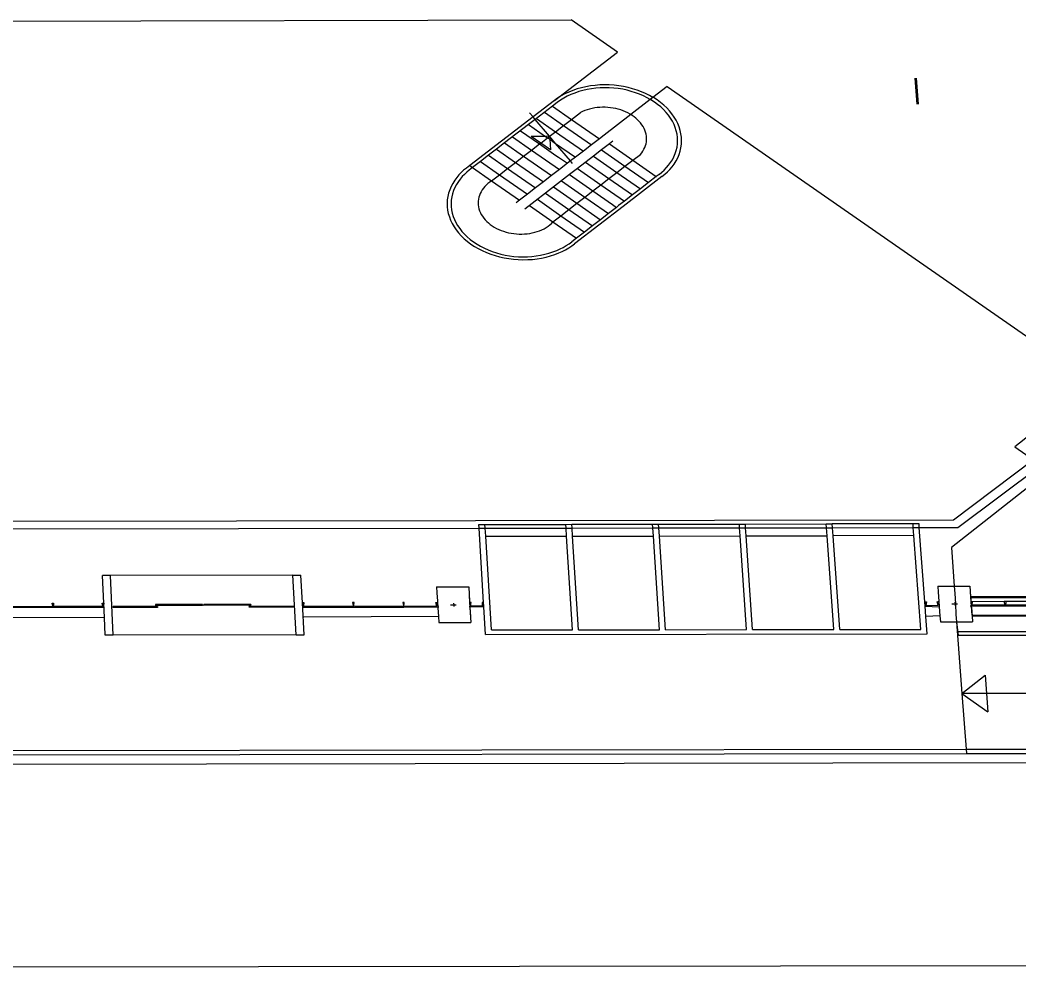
# Model space of a CAD drawing. Extents: x -83 to 83, y -28 to 43.
# Drawn here: x -12.59 to 19.42, y -25.7 to 4.64 of the extents above; entities that cross this region are included whole.
import ezdxf

# ---------------------------------------------------------------- set-up
doc = ezdxf.new("R2010")
doc.units = 0
doc.layers.get('0').update_dxf_attribs({"linetype": 'CONTINUOUS'})

msp = doc.modelspace()

# ---------------------------------------------------------------- linework, layer by layer
for p, q in [((-35.052, 4.561), (5.067, 4.637)), ((6.549, 3.608), (5.067, 4.637)), ((4.529, 2.056), (6.549, 3.608)), ((16.081, 2.77), (16.144, 1.939)), ((16.119, 2.77), (16.181, 1.939)), ((4.867, 2.268), (4.748, 2.203)), ((4.992, 2.327), (4.867, 2.268)), ((5.061, 2.247), (4.942, 2.191)), ((5.123, 2.38), (4.992, 2.327)), ((5.184, 2.297), (5.061, 2.247)), ((5.258, 2.426), (5.123, 2.38)), ((5.312, 2.341), (5.184, 2.297)), ((5.398, 2.466), (5.258, 2.426)), ((5.444, 2.379), (5.312, 2.341)), ((5.541, 2.499), (5.398, 2.466)), ((5.58, 2.41), (5.444, 2.379)), ((5.687, 2.524), (5.541, 2.499)), ((5.718, 2.434), (5.58, 2.41)), ((5.836, 2.543), (5.687, 2.524)), ((5.859, 2.452), (5.718, 2.434)), ((5.987, 2.555), (5.836, 2.543)), ((6.001, 2.463), (5.859, 2.452)), ((6.138, 2.559), (5.987, 2.555)), ((6.145, 2.467), (6.001, 2.463)), ((6.29, 2.556), (6.138, 2.559)), ((6.289, 2.464), (6.145, 2.467)), ((6.433, 2.455), (6.289, 2.464)), ((6.442, 2.546), (6.29, 2.556)), ((6.576, 2.439), (6.433, 2.455)), ((6.594, 2.529), (6.442, 2.546)), ((6.718, 2.416), (6.576, 2.439)), ((6.744, 2.505), (6.594, 2.529)), ((6.857, 2.386), (6.718, 2.416)), ((6.891, 2.474), (6.744, 2.505)), ((6.995, 2.35), (6.857, 2.386)), ((7.037, 2.436), (6.891, 2.474)), ((7.129, 2.308), (6.995, 2.35)), ((7.179, 2.391), (7.037, 2.436)), ((7.26, 2.259), (7.129, 2.308)), ((7.317, 2.339), (7.179, 2.391)), ((7.386, 2.204), (7.26, 2.259)), ((7.45, 2.282), (7.317, 2.339)), ((7.579, 2.218), (7.45, 2.282)), ((8.141, 2.503), (7.689, 2.156)), ((8.141, 2.503), (21.325, -6.651)), ((4.529, 2.056), (3.847, 1.532)), ((4.622, 1.991), (4.473, 1.876)), ((4.635, 2.132), (4.529, 2.056)), ((4.722, 2.063), (4.622, 1.991)), ((4.748, 2.203), (4.635, 2.132)), ((4.829, 2.13), (4.722, 2.063)), ((4.942, 2.191), (4.829, 2.13)), ((7.604, 2.09), (6.977, 1.608)), ((7.508, 2.144), (7.386, 2.204)), ((7.604, 2.09), (7.508, 2.144)), ((7.689, 2.156), (7.579, 2.218)), ((7.689, 2.156), (7.604, 2.09)), ((7.624, 2.078), (7.604, 2.09)), ((7.735, 2.008), (7.624, 2.078)), ((7.702, 2.149), (7.689, 2.156)), ((7.819, 2.074), (7.702, 2.149)), ((7.839, 1.932), (7.735, 2.008)), ((7.929, 1.993), (7.819, 2.074)), ((7.937, 1.851), (7.839, 1.932)), ((8.033, 1.908), (7.929, 1.993)), ((3.847, 1.532), (3.737, 1.661)), ((4.473, 1.876), (3.917, 1.45)), ((4.217, 1.68), (4.826, 1.255)), ((4.473, 1.876), (4.473, 1.876)), ((4.473, 1.876), (5.082, 1.452)), ((5.082, 1.452), (5.365, 1.67)), ((5.435, 1.703), (5.365, 1.67)), ((5.507, 1.734), (5.435, 1.703)), ((5.582, 1.76), (5.507, 1.734)), ((5.66, 1.783), (5.582, 1.76)), ((5.74, 1.802), (5.66, 1.783)), ((5.821, 1.818), (5.74, 1.802)), ((5.904, 1.829), (5.821, 1.818)), ((5.988, 1.837), (5.904, 1.829)), ((6.073, 1.84), (5.988, 1.837)), ((6.158, 1.84), (6.073, 1.84)), ((6.977, 1.608), (6.12, 0.947)), ((6.243, 1.835), (6.158, 1.84)), ((6.328, 1.827), (6.243, 1.835)), ((6.412, 1.814), (6.328, 1.827)), ((6.495, 1.798), (6.412, 1.814)), ((6.577, 1.778), (6.495, 1.798)), ((6.657, 1.754), (6.577, 1.778)), ((6.735, 1.726), (6.657, 1.754)), ((6.81, 1.695), (6.735, 1.726)), ((6.883, 1.66), (6.81, 1.695)), ((6.953, 1.623), (6.883, 1.66)), ((6.977, 1.608), (6.953, 1.623)), ((7.02, 1.582), (6.977, 1.608)), ((8.028, 1.767), (7.937, 1.851)), ((8.111, 1.678), (8.028, 1.767)), ((8.129, 1.819), (8.033, 1.908)), ((8.186, 1.586), (8.111, 1.678)), ((8.217, 1.725), (8.129, 1.819)), ((8.296, 1.628), (8.217, 1.725)), ((8.368, 1.527), (8.296, 1.628)), ((3.847, 1.532), (1.817, -0.027)), ((3.705, 1.287), (2.937, 0.696)), ((3.917, 1.45), (3.705, 1.287)), ((3.705, 1.287), (4.246, 0.909)), ((3.847, 1.532), (3.847, 1.532)), ((3.917, 1.45), (3.847, 1.532)), ((4.377, 0.91), (3.917, 1.45)), ((3.961, 1.483), (4.57, 1.058)), ((4.826, 1.255), (5.082, 1.452)), ((5.082, 1.452), (5.971, 0.833)), ((7.083, 1.538), (7.02, 1.582)), ((7.142, 1.491), (7.083, 1.538)), ((7.197, 1.442), (7.142, 1.491)), ((7.248, 1.39), (7.197, 1.442)), ((7.294, 1.337), (7.248, 1.39)), ((7.336, 1.281), (7.294, 1.337)), ((7.373, 1.224), (7.336, 1.281)), ((8.254, 1.491), (8.186, 1.586)), ((8.313, 1.393), (8.254, 1.491)), ((8.363, 1.292), (8.313, 1.393)), ((8.404, 1.19), (8.363, 1.292)), ((8.43, 1.424), (8.368, 1.527)), ((8.483, 1.318), (8.43, 1.424)), ((8.527, 1.21), (8.483, 1.318)), ((3.449, 1.09), (4.058, 0.665)), ((4.377, 0.91), (4.57, 1.058)), ((4.57, 1.058), (4.826, 1.255)), ((4.57, 1.058), (5.459, 0.439)), ((4.826, 1.255), (5.715, 0.636)), ((7.405, 1.165), (7.373, 1.224)), ((7.431, 1.105), (7.405, 1.165)), ((7.452, 1.044), (7.431, 1.105)), ((7.468, 0.982), (7.452, 1.044)), ((7.479, 0.92), (7.468, 0.982)), ((8.437, 1.087), (8.404, 1.19)), ((8.46, 0.982), (8.437, 1.087)), ((8.474, 0.877), (8.46, 0.982)), ((8.561, 1.1), (8.527, 1.21)), ((8.585, 0.99), (8.561, 1.1)), ((8.6, 0.878), (8.585, 0.99)), ((2.937, 0.696), (2.68, 0.499)), ((2.937, 0.696), (2.937, 0.696)), ((2.937, 0.696), (3.546, 0.271)), ((3.193, 0.893), (3.802, 0.468)), ((4.246, 0.909), (3.783, 0.908)), ((4.094, 0.692), (3.783, 0.908)), ((3.802, 0.468), (4.058, 0.665)), ((4.058, 0.665), (4.094, 0.692)), ((4.058, 0.665), (4.582, 0.3)), ((4.094, 0.692), (4.315, 0.862)), ((4.404, 0.475), (4.094, 0.692)), ((4.377, 0.91), (4.246, 0.909)), ((4.246, 0.909), (4.315, 0.862)), ((4.315, 0.862), (4.377, 0.909)), ((4.315, 0.862), (4.383, 0.814)), ((4.377, 0.91), (4.377, 0.909)), ((4.568, 0.685), (4.377, 0.91)), ((4.377, 0.909), (4.377, 0.91)), ((4.377, 0.909), (4.383, 0.814)), ((4.383, 0.814), (4.404, 0.475)), ((4.383, 0.814), (4.568, 0.685)), ((4.568, 0.685), (5.203, 0.242)), ((5.047, 0.122), (4.568, 0.685)), ((5.971, 0.833), (5.715, 0.636)), ((6.12, 0.947), (5.971, 0.833)), ((6.295, 0.67), (6.039, 0.473)), ((6.401, 0.752), (6.295, 0.67)), ((6.295, 0.67), (7.046, 0.146)), ((7.449, 0.612), (7.466, 0.673)), ((7.466, 0.673), (7.478, 0.734)), ((7.478, 0.734), (7.484, 0.796)), ((7.484, 0.858), (7.479, 0.92)), ((7.484, 0.796), (7.484, 0.858)), ((8.459, 0.562), (8.473, 0.666)), ((8.473, 0.666), (8.478, 0.771)), ((8.478, 0.771), (8.474, 0.877)), ((8.585, 0.546), (8.6, 0.656)), ((8.605, 0.767), (8.6, 0.878)), ((8.6, 0.656), (8.605, 0.767)), ((2.68, 0.499), (2.424, 0.302)), ((2.68, 0.499), (3.29, 0.074)), ((3.546, 0.271), (3.802, 0.468)), ((3.802, 0.468), (4.691, -0.153)), ((5.459, 0.439), (5.203, 0.242)), ((5.715, 0.636), (5.459, 0.439)), ((6.039, 0.473), (5.783, 0.276)), ((6.039, 0.473), (6.039, 0.473)), ((6.039, 0.473), (6.791, -0.051)), ((7.046, 0.146), (7.287, 0.331)), ((7.287, 0.331), (7.329, 0.384)), ((7.329, 0.384), (7.367, 0.438)), ((7.367, 0.438), (7.4, 0.495)), ((7.4, 0.495), (7.427, 0.553)), ((7.427, 0.553), (7.449, 0.612)), ((8.361, 0.258), (8.403, 0.357)), ((8.403, 0.357), (8.435, 0.459)), ((8.435, 0.459), (8.459, 0.562)), ((8.481, 0.224), (8.525, 0.329)), ((8.525, 0.329), (8.56, 0.437)), ((8.56, 0.437), (8.585, 0.546)), ((2.167, 0.105), (1.911, -0.092)), ((2.424, 0.302), (2.167, 0.105)), ((2.167, 0.105), (2.167, 0.105)), ((2.167, 0.105), (2.776, -0.321)), ((2.424, 0.302), (3.033, -0.124)), ((3.033, -0.124), (3.29, 0.074)), ((3.29, 0.074), (3.546, 0.271)), ((3.29, 0.074), (4.178, -0.547)), ((3.546, 0.271), (4.435, -0.35)), ((4.582, 0.3), (4.66, 0.245)), ((4.66, 0.245), (4.947, 0.045)), ((4.947, 0.045), (4.691, -0.153)), ((5.047, 0.122), (4.947, 0.045)), ((5.203, 0.242), (5.047, 0.122)), ((5.115, 0.042), (5.047, 0.122)), ((5.783, 0.276), (5.271, -0.119)), ((5.527, 0.078), (6.279, -0.446)), ((5.783, 0.276), (5.783, 0.276)), ((5.783, 0.276), (6.535, -0.249)), ((6.791, -0.051), (7.046, 0.146)), ((7.046, 0.146), (7.796, -0.377)), ((8.19, -0.015), (8.25, 0.067)), ((8.25, 0.067), (8.31, 0.161)), ((8.3, -0.064), (8.364, 0.022)), ((8.31, 0.161), (8.361, 0.258)), ((8.364, 0.022), (8.427, 0.122)), ((8.427, 0.122), (8.481, 0.224)), ((1.544, -0.252), (1.47, -0.329)), ((1.624, -0.179), (1.544, -0.252)), ((1.647, -0.31), (1.577, -0.382)), ((1.71, -0.109), (1.624, -0.179)), ((1.722, -0.24), (1.647, -0.31)), ((1.817, -0.027), (1.71, -0.109)), ((1.803, -0.174), (1.722, -0.24)), ((1.91, -0.092), (1.803, -0.174)), ((1.817, -0.027), (1.911, -0.092)), ((1.911, -0.092), (1.91, -0.092)), ((1.911, -0.092), (2.52, -0.518)), ((2.776, -0.321), (3.033, -0.124)), ((3.033, -0.124), (3.922, -0.745)), ((5.015, -0.316), (4.246, -0.908)), ((4.691, -0.153), (4.435, -0.35)), ((5.271, -0.119), (5.015, -0.316)), ((5.015, -0.316), (5.015, -0.316)), ((5.015, -0.316), (5.767, -0.841)), ((5.271, -0.119), (5.271, -0.119)), ((5.271, -0.119), (6.023, -0.643)), ((6.279, -0.446), (6.535, -0.249)), ((6.535, -0.249), (6.791, -0.051)), ((6.535, -0.249), (7.285, -0.772)), ((6.791, -0.051), (7.541, -0.574)), ((7.883, -0.31), (7.796, -0.377)), ((7.883, -0.31), (7.969, -0.242)), ((7.969, -0.242), (8.049, -0.169)), ((7.976, -0.376), (8.066, -0.304)), ((8.049, -0.169), (8.122, -0.094)), ((8.066, -0.304), (8.151, -0.228)), ((8.122, -0.094), (8.19, -0.015)), ((8.151, -0.228), (8.229, -0.148)), ((8.229, -0.148), (8.3, -0.064)), ((1.273, -0.597), (1.22, -0.699)), ((1.34, -0.491), (1.273, -0.597)), ((1.402, -0.408), (1.34, -0.491)), ((1.39, -0.637), (1.34, -0.732)), ((1.454, -0.536), (1.39, -0.637)), ((1.47, -0.329), (1.402, -0.408)), ((1.512, -0.458), (1.454, -0.536)), ((1.577, -0.382), (1.512, -0.458)), ((2.401, -0.604), (2.348, -0.651)), ((2.458, -0.56), (2.401, -0.604)), ((2.52, -0.518), (2.458, -0.56)), ((2.52, -0.518), (2.776, -0.321)), ((2.52, -0.518), (3.409, -1.14)), ((2.776, -0.321), (3.665, -0.942)), ((4.178, -0.547), (3.922, -0.745)), ((4.435, -0.35), (4.178, -0.547)), ((4.759, -0.514), (5.51, -1.038)), ((6.023, -0.643), (6.279, -0.446)), ((6.279, -0.446), (7.029, -0.969)), ((7.976, -0.376), (6.733, -1.336)), ((7.541, -0.574), (7.285, -0.772)), ((7.796, -0.377), (7.541, -0.574)), ((7.541, -0.574), (7.541, -0.574)), ((7.796, -0.377), (7.797, -0.377)), ((1.141, -0.908), (1.116, -1.016)), ((1.176, -0.802), (1.141, -0.908)), ((1.22, -0.699), (1.176, -0.802)), ((1.265, -0.931), (1.242, -1.032)), ((1.298, -0.83), (1.265, -0.931)), ((1.34, -0.732), (1.298, -0.83)), ((2.152, -0.921), (2.128, -0.981)), ((2.181, -0.864), (2.152, -0.921)), ((2.215, -0.807), (2.181, -0.864)), ((2.255, -0.753), (2.215, -0.807)), ((2.299, -0.701), (2.255, -0.753)), ((2.348, -0.651), (2.299, -0.701)), ((3.665, -0.942), (3.409, -1.14)), ((4.246, -0.908), (3.583, -1.419)), ((3.922, -0.745), (3.665, -0.942)), ((4.246, -0.908), (4.998, -1.434)), ((4.502, -0.711), (5.254, -1.236)), ((5.51, -1.038), (5.767, -0.841)), ((5.767, -0.841), (6.023, -0.643)), ((5.767, -0.841), (6.392, -1.277)), ((6.023, -0.643), (6.773, -1.167)), ((7.285, -0.772), (7.029, -0.969)), ((7.285, -0.772), (7.285, -0.772)), ((1.1, -1.125), (1.094, -1.235)), ((1.094, -1.235), (1.098, -1.345)), ((1.116, -1.016), (1.1, -1.125)), ((1.227, -1.135), (1.221, -1.239)), ((1.221, -1.239), (1.224, -1.343)), ((1.242, -1.032), (1.227, -1.135)), ((2.089, -1.165), (2.087, -1.227)), ((2.087, -1.227), (2.091, -1.29)), ((2.096, -1.103), (2.089, -1.165)), ((2.11, -1.041), (2.096, -1.103)), ((2.128, -0.981), (2.11, -1.041)), ((3.409, -1.14), (3.302, -1.222)), ((3.989, -1.106), (4.741, -1.632)), ((4.998, -1.434), (5.254, -1.236)), ((5.254, -1.236), (5.51, -1.038)), ((5.254, -1.236), (6.004, -1.76)), ((5.51, -1.038), (5.676, -1.154)), ((5.676, -1.154), (6.261, -1.562)), ((6.392, -1.277), (6.517, -1.365)), ((6.773, -1.167), (6.587, -1.311)), ((7.029, -0.969), (6.773, -1.167)), ((7.029, -0.969), (7.029, -0.969)), ((1.098, -1.345), (1.111, -1.455)), ((1.111, -1.455), (1.133, -1.564)), ((1.133, -1.564), (1.166, -1.673)), ((1.224, -1.343), (1.237, -1.448)), ((1.237, -1.448), (1.258, -1.551)), ((1.258, -1.551), (1.289, -1.654)), ((2.091, -1.29), (2.1, -1.352)), ((2.1, -1.352), (2.114, -1.414)), ((2.114, -1.414), (2.134, -1.476)), ((2.134, -1.476), (2.16, -1.536)), ((2.16, -1.536), (2.19, -1.596)), ((2.19, -1.596), (2.226, -1.653)), ((3.733, -1.304), (4.484, -1.83)), ((4.741, -1.632), (4.998, -1.434)), ((4.998, -1.434), (5.748, -1.958)), ((6.733, -1.336), (5.179, -2.536)), ((6.261, -1.562), (6.004, -1.76)), ((6.517, -1.365), (6.261, -1.562)), ((6.587, -1.311), (6.517, -1.365)), ((1.166, -1.673), (1.207, -1.78)), ((1.207, -1.78), (1.258, -1.885)), ((1.258, -1.885), (1.317, -1.988)), ((1.289, -1.654), (1.328, -1.755)), ((1.328, -1.755), (1.376, -1.855)), ((1.376, -1.855), (1.432, -1.952)), ((2.226, -1.653), (2.267, -1.71)), ((2.267, -1.71), (2.312, -1.764)), ((2.312, -1.764), (2.363, -1.816)), ((2.363, -1.816), (2.417, -1.866)), ((2.417, -1.866), (2.476, -1.914)), ((2.476, -1.914), (2.538, -1.958)), ((4.386, -1.929), (4.44, -1.883)), ((4.44, -1.883), (4.484, -1.83)), ((4.484, -1.829), (4.741, -1.632)), ((4.484, -1.83), (4.484, -1.829)), ((4.484, -1.83), (5.235, -2.354)), ((4.741, -1.632), (5.491, -2.156)), ((6.004, -1.76), (5.748, -1.958)), ((1.317, -1.988), (1.386, -2.088)), ((1.386, -2.088), (1.463, -2.185)), ((1.432, -1.952), (1.497, -2.047)), ((1.463, -2.185), (1.547, -2.279)), ((1.497, -2.047), (1.57, -2.139)), ((1.57, -2.139), (1.65, -2.227)), ((1.65, -2.227), (1.738, -2.312)), ((2.538, -1.958), (2.605, -2)), ((2.605, -2), (2.674, -2.038)), ((2.674, -2.038), (2.747, -2.074)), ((2.747, -2.074), (2.823, -2.105)), ((2.823, -2.105), (2.901, -2.133)), ((2.901, -2.133), (2.981, -2.158)), ((2.981, -2.158), (3.063, -2.179)), ((3.063, -2.179), (3.146, -2.195)), ((3.146, -2.195), (3.23, -2.208)), ((3.23, -2.208), (3.316, -2.217)), ((3.316, -2.217), (3.401, -2.222)), ((3.401, -2.222), (3.487, -2.223)), ((3.487, -2.223), (3.572, -2.219)), ((3.572, -2.219), (3.656, -2.212)), ((3.656, -2.212), (3.739, -2.2)), ((3.739, -2.2), (3.821, -2.185)), ((3.821, -2.185), (3.902, -2.165)), ((3.902, -2.165), (3.98, -2.142)), ((3.98, -2.142), (4.055, -2.115)), ((4.055, -2.115), (4.128, -2.085)), ((4.128, -2.085), (4.198, -2.051)), ((4.198, -2.051), (4.264, -2.013)), ((4.264, -2.013), (4.327, -1.973)), ((4.327, -1.973), (4.386, -1.929)), ((5.491, -2.156), (5.235, -2.354)), ((5.748, -1.958), (5.491, -2.156)), ((1.547, -2.279), (1.64, -2.369)), ((1.64, -2.369), (1.74, -2.454)), ((1.738, -2.312), (1.832, -2.393)), ((1.74, -2.454), (1.857, -2.541)), ((1.832, -2.393), (1.943, -2.475)), ((1.857, -2.541), (1.972, -2.617)), ((1.943, -2.475), (2.052, -2.547)), ((2.052, -2.547), (2.167, -2.614)), ((4.908, -2.592), (4.999, -2.533)), ((4.999, -2.533), (5.085, -2.47)), ((5.235, -2.354), (5.085, -2.47)), ((5.088, -2.602), (5.179, -2.536)), ((1.972, -2.617), (2.094, -2.688)), ((2.094, -2.688), (2.221, -2.753)), ((2.167, -2.614), (2.287, -2.675)), ((2.221, -2.753), (2.353, -2.812)), ((2.287, -2.675), (2.412, -2.731)), ((2.353, -2.812), (2.49, -2.864)), ((2.412, -2.731), (2.541, -2.781)), ((2.49, -2.864), (2.63, -2.911)), ((2.541, -2.781), (2.674, -2.825)), ((2.674, -2.825), (2.811, -2.862)), ((2.811, -2.862), (2.95, -2.893)), ((4.086, -2.9), (4.222, -2.87)), ((4.222, -2.87), (4.355, -2.835)), ((4.355, -2.835), (4.484, -2.792)), ((4.407, -2.921), (4.543, -2.877)), ((4.484, -2.792), (4.608, -2.744)), ((4.543, -2.877), (4.675, -2.825)), ((4.608, -2.744), (4.712, -2.697)), ((4.675, -2.825), (4.785, -2.776)), ((4.712, -2.697), (4.812, -2.647)), ((4.785, -2.776), (4.89, -2.722)), ((4.812, -2.647), (4.908, -2.592)), ((4.89, -2.722), (4.992, -2.664)), ((4.992, -2.664), (5.088, -2.602)), ((2.63, -2.911), (2.774, -2.95)), ((2.774, -2.95), (2.921, -2.983)), ((2.921, -2.983), (3.07, -3.009)), ((2.95, -2.893), (3.091, -2.917)), ((3.07, -3.009), (3.221, -3.028)), ((3.091, -2.917), (3.233, -2.935)), ((3.221, -3.028), (3.373, -3.039)), ((3.233, -2.935), (3.376, -2.946)), ((3.373, -3.039), (3.525, -3.044)), ((3.376, -2.946), (3.52, -2.951)), ((3.52, -2.951), (3.664, -2.948)), ((3.525, -3.044), (3.676, -3.041)), ((3.664, -2.948), (3.806, -2.939)), ((3.676, -3.041), (3.827, -3.031)), ((3.806, -2.939), (3.947, -2.923)), ((3.827, -3.031), (3.976, -3.014)), ((3.947, -2.923), (4.086, -2.9)), ((3.976, -3.014), (4.122, -2.99)), ((4.122, -2.99), (4.266, -2.959)), ((4.266, -2.959), (4.407, -2.921)), ((23.888, -7.038), (17.25, -12.258)), ((20.137, -8.367), (19.285, -9.036)), ((19.285, -9.036), (19.884, -9.454)), ((19.884, -9.454), (17.313, -11.384)), ((17.46, -11.621), (20.124, -9.621)), ((17.313, -11.384), (-62.497, -11.509)), ((2.307, -11.524), (4.895, -11.52)), ((4.895, -11.52), (5.088, -11.519)), ((4.903, -11.641), (4.895, -11.52)), ((5.088, -11.519), (7.676, -11.515)), ((5.095, -11.641), (5.088, -11.519)), ((7.676, -11.515), (7.868, -11.515)), ((7.684, -11.637), (7.676, -11.515)), ((7.868, -11.515), (10.457, -11.511)), ((7.876, -11.636), (7.868, -11.515)), ((10.457, -11.511), (10.649, -11.511)), ((10.465, -11.632), (10.457, -11.511)), ((10.649, -11.511), (13.238, -11.507)), ((10.658, -11.632), (10.649, -11.511)), ((13.238, -11.507), (13.431, -11.506)), ((13.247, -11.628), (13.238, -11.507)), ((16.02, -11.502), (13.431, -11.506)), ((13.439, -11.628), (13.431, -11.506)), ((16.212, -11.502), (16.02, -11.502)), ((16.029, -11.624), (16.02, -11.502)), ((16.221, -11.623), (16.212, -11.502)), ((-15.809, -11.673), (2.122, -11.645)), ((2.115, -11.524), (2.307, -11.524)), ((2.122, -11.645), (2.115, -11.524)), ((2.265, -14.022), (2.122, -11.645)), ((2.122, -11.645), (2.315, -11.645)), ((2.315, -11.645), (2.307, -11.524)), ((2.315, -11.645), (4.903, -11.641)), ((2.33, -11.903), (2.315, -11.645)), ((4.903, -11.641), (5.095, -11.641)), ((4.919, -11.899), (4.903, -11.641)), ((5.095, -11.641), (7.684, -11.637)), ((5.112, -11.899), (5.095, -11.641)), ((7.684, -11.637), (7.876, -11.636)), ((7.701, -11.895), (7.684, -11.637)), ((7.876, -11.636), (10.465, -11.632)), ((7.893, -11.895), (7.876, -11.636)), ((10.465, -11.632), (10.658, -11.632)), ((10.483, -11.891), (10.465, -11.632)), ((10.658, -11.632), (13.247, -11.628)), ((10.675, -11.891), (10.658, -11.632)), ((13.247, -11.628), (13.439, -11.628)), ((13.265, -11.887), (13.247, -11.628)), ((13.439, -11.628), (16.029, -11.624)), ((13.458, -11.886), (13.439, -11.628)), ((16.029, -11.624), (16.221, -11.623)), ((16.048, -11.882), (16.029, -11.624)), ((16.221, -11.623), (17.46, -11.621)), ((16.398, -14), (16.221, -11.623)), ((2.33, -11.903), (4.919, -11.899)), ((2.511, -14.904), (2.33, -11.903)), ((5.108, -14.9), (4.919, -11.899)), ((5.112, -11.899), (7.701, -11.895)), ((5.301, -14.9), (5.112, -11.899)), ((7.898, -14.896), (7.701, -11.895)), ((7.893, -11.895), (10.483, -11.891)), ((8.091, -14.896), (7.893, -11.895)), ((10.689, -14.892), (10.483, -11.891)), ((10.675, -11.891), (13.265, -11.887)), ((10.881, -14.892), (10.675, -11.891)), ((13.479, -14.888), (13.265, -11.887)), ((16.048, -11.882), (13.458, -11.886)), ((13.672, -14.888), (13.458, -11.886)), ((16.27, -14.884), (16.048, -11.882)), ((17.25, -12.258), (17.343, -13.498)), ((-9.693, -13.158), (-9.95, -13.159)), ((-9.908, -14.04), (-9.95, -13.159)), ((-3.844, -13.149), (-9.693, -13.158)), ((-9.601, -15.066), (-9.693, -13.158)), ((-3.741, -15.057), (-3.844, -13.149)), ((-3.844, -13.149), (-3.587, -13.149)), ((-3.539, -14.03), (-3.587, -13.149)), ((0.759, -13.523), (1.144, -13.523)), ((0.759, -13.523), (0.77, -13.714)), ((0.77, -13.714), (0.786, -13.976)), ((1.144, -13.523), (1.786, -13.522)), ((1.786, -13.522), (1.816, -14.022)), ((1.797, -13.712), (1.816, -14.022)), ((16.81, -13.499), (17.195, -13.498)), ((16.81, -13.499), (16.824, -13.69)), ((16.824, -13.69), (16.846, -13.976)), ((17.195, -13.498), (17.343, -13.498)), ((17.343, -13.498), (17.838, -13.497)), ((17.343, -13.498), (17.361, -13.737)), ((17.361, -13.737), (17.377, -14.07)), ((17.838, -13.497), (17.876, -13.998)), ((17.852, -13.688), (17.864, -13.841)), ((-11.531, -14.185), (-11.563, -14.042)), ((-11.563, -14.042), (-11.512, -14.042)), ((-11.512, -14.042), (-11.531, -14.185)), ((-9.926, -14.183), (-9.959, -14.04)), ((-9.959, -14.04), (-9.908, -14.04)), ((-9.908, -14.04), (-9.926, -14.183)), ((-9.885, -14.507), (-9.908, -14.04)), ((-3.484, -15.057), (-3.539, -14.03)), ((-3.488, -14.03), (-3.539, -14.03)), ((-3.539, -14.03), (-3.506, -14.173)), ((-3.506, -14.173), (-3.488, -14.03)), ((-1.883, -14.028), (-1.934, -14.028)), ((-1.934, -14.028), (-1.901, -14.171)), ((-1.901, -14.171), (-1.883, -14.028)), ((-0.278, -14.025), (-0.329, -14.025)), ((-0.329, -14.025), (-0.295, -14.169)), ((-0.295, -14.169), (-0.278, -14.025)), ((0.769, -14.138), (0.737, -14.024)), ((0.737, -14.024), (0.788, -14.024)), ((0.788, -14.024), (0.769, -14.138)), ((0.786, -13.976), (0.788, -14.024)), ((0.788, -14.024), (0.797, -14.167)), ((1.303, -14.04), (1.306, -14.095)), ((1.867, -14.022), (1.816, -14.022)), ((1.816, -14.022), (1.848, -14.137)), ((1.816, -14.022), (1.824, -14.165)), ((1.848, -14.137), (1.867, -14.022)), ((2.265, -14.022), (2.214, -14.022)), ((2.214, -14.022), (2.221, -14.136)), ((2.272, -14.136), (2.265, -14.022)), ((16.432, -14.115), (16.398, -14)), ((16.398, -14), (16.449, -14)), ((16.408, -14.143), (16.398, -14)), ((16.449, -14), (16.432, -14.115)), ((16.796, -14), (16.846, -13.976)), ((16.83, -14.114), (16.796, -14)), ((16.846, -13.976), (16.83, -14.114)), ((16.846, -13.976), (16.86, -14.167)), ((17.263, -14.071), (17.367, -14.07)), ((17.363, -14.016), (17.367, -14.07)), ((17.367, -14.07), (17.377, -14.07)), ((17.367, -14.07), (17.371, -14.129)), ((17.377, -14.07), (17.392, -14.405)), ((17.377, -14.07), (17.448, -14.07)), ((32.903, -13.818), (17.864, -13.841)), ((17.864, -13.841), (17.867, -13.879)), ((32.906, -13.856), (17.867, -13.879)), ((17.867, -13.879), (17.876, -13.998)), ((17.876, -13.998), (17.91, -14.113)), ((17.927, -13.998), (17.876, -13.998)), ((17.876, -13.998), (17.886, -14.141)), ((17.91, -14.113), (17.927, -13.998)), ((18.942, -13.996), (17.927, -13.998)), ((18.979, -14.14), (18.942, -13.996)), ((18.994, -13.996), (18.942, -13.996)), ((18.994, -13.996), (18.979, -14.14)), ((20.549, -13.994), (18.994, -13.996)), ((-11.531, -14.185), (-13.136, -14.188)), ((-11.558, -14.157), (-13.112, -14.159)), ((-9.926, -14.183), (-11.531, -14.185)), ((-9.953, -14.154), (-11.507, -14.157)), ((-8.182, -14.152), (-9.6, -14.154)), ((-9.599, -14.183), (-9.6, -14.154)), ((-8.18, -14.18), (-9.599, -14.183)), ((-6.74, -14.088), (-8.249, -14.09)), ((-8.249, -14.09), (-8.247, -14.118)), ((-6.739, -14.116), (-8.247, -14.118)), ((-8.182, -14.152), (-8.18, -14.18)), ((-6.739, -14.116), (-6.74, -14.088)), ((-5.193, -14.085), (-6.702, -14.088)), ((-6.7, -14.116), (-6.702, -14.088)), ((-5.192, -14.114), (-6.7, -14.116)), ((-3.835, -14.145), (-5.254, -14.147)), ((-5.254, -14.147), (-5.252, -14.176)), ((-3.833, -14.174), (-5.252, -14.176)), ((-5.193, -14.085), (-5.192, -14.114)), ((-3.833, -14.174), (-3.835, -14.145)), ((-3.506, -14.173), (-1.901, -14.171)), ((-3.482, -14.145), (-1.928, -14.142)), ((-1.901, -14.171), (-0.295, -14.169)), ((-1.876, -14.142), (-0.322, -14.14)), ((-0.295, -14.169), (0.797, -14.167)), ((-0.271, -14.14), (0.769, -14.138)), ((0.797, -14.167), (0.798, -14.191)), ((0.797, -14.167), (0.825, -14.167)), ((0.798, -14.191), (0.815, -14.477)), ((1.202, -14.095), (1.306, -14.095)), ((1.306, -14.095), (1.387, -14.094)), ((1.306, -14.095), (1.31, -14.153)), ((1.824, -14.165), (1.796, -14.165)), ((2.274, -14.165), (1.824, -14.165)), ((1.824, -14.165), (1.826, -14.189)), ((1.826, -14.189), (1.843, -14.476)), ((1.826, -14.189), (1.854, -14.666)), ((2.221, -14.136), (1.848, -14.137)), ((2.272, -14.136), (2.221, -14.136)), ((2.274, -14.165), (2.272, -14.136)), ((2.327, -15.048), (2.274, -14.165)), ((16.408, -14.143), (16.86, -14.167)), ((16.432, -14.468), (16.408, -14.143)), ((16.432, -14.115), (16.83, -14.114)), ((16.86, -14.167), (16.881, -14.453)), ((17.886, -14.141), (17.846, -14.141)), ((18.979, -14.14), (17.886, -14.141)), ((17.886, -14.141), (17.886, -14.141)), ((17.886, -14.141), (17.908, -14.428)), ((17.886, -14.141), (17.886, -14.141)), ((32.932, -14.142), (17.886, -14.141)), ((17.886, -14.141), (17.89, -14.189)), ((17.89, -14.189), (17.911, -14.466)), ((18.951, -14.111), (17.91, -14.113)), ((20.586, -14.137), (18.979, -14.14)), ((20.558, -14.109), (19.003, -14.111)), ((-9.885, -14.507), (-14.155, -14.514)), ((-9.858, -15.066), (-9.885, -14.507)), ((0.815, -14.477), (-3.501, -14.498)), ((0.815, -14.477), (0.826, -14.668)), ((0.826, -14.668), (1.469, -14.667)), ((1.469, -14.667), (1.854, -14.666)), ((16.432, -14.468), (16.427, -14.468)), ((16.881, -14.453), (16.432, -14.468)), ((16.474, -15.027), (16.432, -14.468)), ((16.881, -14.453), (16.896, -14.644)), ((16.896, -14.644), (17.41, -14.643)), ((17.392, -14.405), (17.41, -14.643)), ((17.392, -14.405), (17.417, -14.643)), ((17.41, -14.643), (17.583, -16.941)), ((17.41, -14.643), (17.417, -14.643)), ((17.417, -14.643), (17.461, -15.069)), ((17.417, -14.643), (17.539, -14.643)), ((17.539, -14.643), (17.924, -14.643)), ((17.911, -14.466), (17.9, -14.466)), ((17.908, -14.428), (32.956, -14.405)), ((32.96, -14.443), (17.911, -14.466)), ((17.911, -14.466), (17.924, -14.643)), ((2.327, -15.048), (16.474, -15.027)), ((2.511, -14.904), (5.108, -14.9)), ((5.301, -14.9), (7.898, -14.896)), ((8.091, -14.896), (10.689, -14.892)), ((10.881, -14.892), (13.479, -14.888)), ((13.672, -14.888), (16.27, -14.884)), ((17.453, -14.954), (54.888, -14.898)), ((17.461, -15.069), (54.901, -15.013)), ((-9.601, -15.066), (-9.858, -15.066)), ((-3.741, -15.057), (-9.601, -15.066)), ((-3.741, -15.057), (-3.484, -15.057)), ((17.583, -16.941), (18.33, -16.351)), ((18.33, -16.351), (18.375, -16.94)), ((18.375, -16.94), (17.583, -16.941)), ((17.583, -16.941), (18.42, -17.531)), ((17.583, -16.941), (17.717, -18.721)), ((55.112, -16.887), (18.375, -16.94)), ((18.375, -16.94), (18.42, -17.531)), ((-20.666, -18.777), (17.717, -18.721)), ((-18.91, -18.916), (17.728, -18.865)), ((17.717, -18.721), (55.312, -18.667)), ((17.717, -18.721), (17.728, -18.865)), ((17.728, -18.865), (55.329, -18.812)), ((-18.898, -19.205), (55.361, -19.101)), ((-18.646, -25.701), (56.094, -25.606))]:
    msp.add_line(p, q)

doc.saveas('drawing.dxf')
